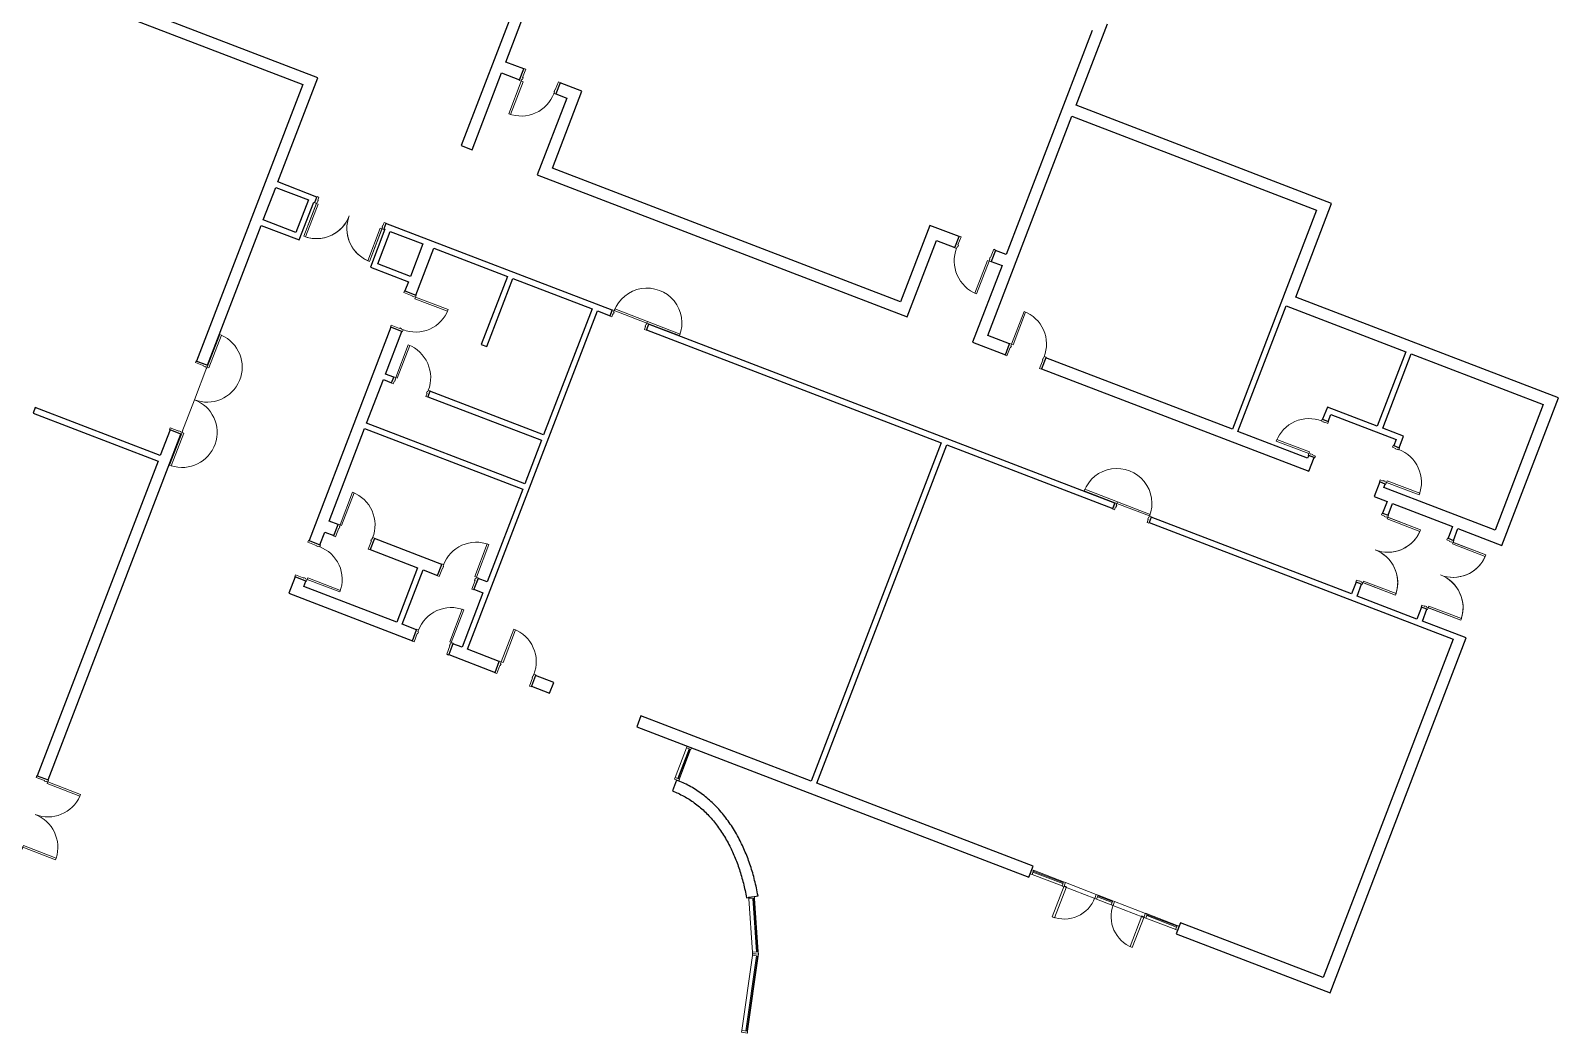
# Model space of a CAD drawing. Header units: inches. Extents: x -907 to 2508, y -1874 to 762.
# Drawn here: x 937 to 2508, y -979 to 51 of the extents above; entities that cross this region are included whole.
import ezdxf

# ---------------------------------------------------------------- set-up
doc = ezdxf.new("R2010")
doc.units = ezdxf.units.IN
doc.header["$MEASUREMENT"] = 0
for name, color, linetype, lineweight in [('A-DOOR', 31, 'Continuous', 9), ('A-DOOR-FRAM', 31, 'Continuous', 15), ('A-GLAZ-CURT', 52, 'Continuous', 9), ('A-GLAZ-CWMG', 51, 'Continuous', 9), ('A-WALL', 113, 'Continuous', 9)]:
    doc.layers.add(name, color=color, linetype=linetype, lineweight=lineweight)

# ---------------------------------------------------------------- blocks, each defined once
blk = doc.blocks.new('Door-Double-Lite_CE_ - WD Door-2_ HM Frame-LG Lite-5164886-LEVEL 1 Map Export')
at = {"layer": 'A-DOOR'}
for p, q in [((-36, 8.3), (-72, 8.3)), ((-72, 8.3), (-72, 6.5)), ((-72, 6.5), (-36, 6.5)), ((-36, 6.5), (-36, 8.3)), ((-36, 6.2), (0, 6.5)), ((-35.7, 6.5), (-34.3, 6.5)), ((36, 6.2), (0, 6.5)), ((35.7, 6.5), (34.2, 6.5)), ((72, 8.3), (36, 8.3)), ((36, 8.3), (36, 6.5)), ((36, 6.5), (72, 6.5)), ((72, 6.5), (72, 8.3))]:
    blk.add_line(p, q, dxfattribs=at)
for centre, start, end in [((-36, 6.5), 359.5, 177.2085), ((36, 6.5), 2.8058, 180.5), ((-36, 6.5), 359.5, 0), ((36, 6.5), 180, 180.5)]:
    blk.add_arc(centre, 36, start, end, dxfattribs=at)
at = {"layer": 'A-DOOR-FRAM'}
for p, q in [((-38, 6.5), (-38, -6.5)), ((-36, 4.8), (-36, 6.5)), ((-35.5, 4.8), (-36, 4.8)), ((-36, -6.5), (-36, 2.8)), ((-36, 2.8), (-35.5, 2.8)), ((-35.5, 2.8), (-35.5, 4.8)), ((36, 4.8), (35.5, 4.8)), ((35.5, 4.8), (35.5, 2.8)), ((35.5, 2.8), (36, 2.8)), ((36, 6.5), (36, 4.8)), ((36, 2.8), (36, -6.5)), ((38, -6.5), (38, 6.5)), ((-38, -6.5), (-36, -6.5)), ((36, -6.5), (38, -6.5))]:
    blk.add_line(p, q, dxfattribs=at)
blk = doc.blocks.new('Door-Single_CE_ - WD Door-2_ HM Frame-5252157-LEVEL 1 Map Export')
at = {"layer": 'A-DOOR'}
for p, q in [((18, 42.5), (16, 42.5)), ((16, 42.5), (16, 6.5)), ((18, 6.5), (18, 42.5)), ((16, 6.5), (18, 6.5))]:
    blk.add_line(p, q, dxfattribs=at)
at = {"layer": 'A-DOOR', "lineweight": 15}
for p, q in [((18, 42.5), (16, 42.5)), ((16, 42.5), (16, 6.5)), ((18, 6.5), (18, 42.5)), ((18, 6.5), (16, 6.5))]:
    blk.add_line(p, q, dxfattribs=at)
at = {"layer": 'A-DOOR'}
blk.add_arc((18, 6.5), 36, 90, 180.5, dxfattribs=at)
blk.add_arc((18, 6.5), 36, 90, 180.5, dxfattribs=at)
blk.add_arc((18, 6.5), 36, 90, 180.5, dxfattribs=at)
blk.add_arc((18, 6.5), 36, 90, 180.5, dxfattribs=at)
at = {"layer": 'A-DOOR-FRAM'}
for p, q in [((-18, 6.5), (-20, 6.5)), ((-20, 6.5), (-20, -6.5)), ((-18, 4.5), (-18, 6.5)), ((-17.5, 4.5), (-18, 4.5)), ((-18, -6.5), (-18, 2.5)), ((-18, 2.5), (-17.5, 2.5)), ((-17.5, 2.5), (-17.5, 4.5)), ((18, 4.5), (17.5, 4.5)), ((17.5, 4.5), (17.5, 2.5)), ((17.5, 2.5), (18, 2.5)), ((20, 6.5), (18, 6.5)), ((18, 6.5), (18, 4.5)), ((18, 2.5), (18, -6.5)), ((20, -6.5), (20, 6.5)), ((-20, -6.5), (-18, -6.5)), ((18, -6.5), (20, -6.5))]:
    blk.add_line(p, q, dxfattribs=at)
blk = doc.blocks.new('Door-Single_CE_ - WD Door-2_ HM Frame-5252153-LEVEL 1 Map Export')
at = {"layer": 'A-DOOR'}
for p, q in [((16, -42.5), (16, -6.5)), ((16, -6.5), (18, -6.5)), ((18, -6.5), (18, -42.5)), ((18, -42.5), (16, -42.5))]:
    blk.add_line(p, q, dxfattribs=at)
at = {"layer": 'A-DOOR', "lineweight": 15}
for p, q in [((16, -42.5), (16, -6.5)), ((18, -6.5), (16, -6.5)), ((18, -6.5), (18, -42.5)), ((18, -42.5), (16, -42.5))]:
    blk.add_line(p, q, dxfattribs=at)
at = {"layer": 'A-DOOR'}
blk.add_arc((18, -6.5), 36, 179.5, 270, dxfattribs=at)
blk.add_arc((18, -6.5), 36, 179.5, 270, dxfattribs=at)
blk.add_arc((18, -6.5), 36, 179.5, 270, dxfattribs=at)
blk.add_arc((18, -6.5), 36, 179.5, 270, dxfattribs=at)
at = {"layer": 'A-DOOR-FRAM'}
for p, q in [((-20, 6.5), (-18, 6.5)), ((-20, -6.5), (-20, 6.5)), ((-18, 6.5), (-18, -2.5)), ((18, 6.5), (20, 6.5)), ((18, -2.5), (18, 6.5)), ((20, 6.5), (20, -6.5)), ((-18, -6.5), (-20, -6.5)), ((-18, -2.5), (-17.5, -2.5)), ((-18, -4.5), (-18, -6.5)), ((-17.5, -4.5), (-18, -4.5)), ((-17.5, -2.5), (-17.5, -4.5)), ((17.5, -2.5), (18, -2.5)), ((17.5, -4.5), (17.5, -2.5)), ((18, -4.5), (17.5, -4.5)), ((18, -6.5), (18, -4.5)), ((20, -6.5), (18, -6.5))]:
    blk.add_line(p, q, dxfattribs=at)
blk = doc.blocks.new('Door-Single_CE_ - HM Door-2_ HM Frame-5252122-LEVEL 1 Map Export')
at = {"layer": 'A-DOOR'}
for p, q in [((16.25, -42.5), (16.25, -6.5)), ((16.25, -6.5), (18, -6.5)), ((18, -6.5), (18, -42.5)), ((18, -42.5), (16.25, -42.5))]:
    blk.add_line(p, q, dxfattribs=at)
at = {"layer": 'A-DOOR', "lineweight": 15}
for p, q in [((16.25, -42.5), (16.25, -6.5)), ((18, -6.5), (16.25, -6.5)), ((18, -6.5), (18, -42.5)), ((18, -42.5), (16.25, -42.5))]:
    blk.add_line(p, q, dxfattribs=at)
at = {"layer": 'A-DOOR'}
blk.add_arc((18, -6.5), 36, 179.5, 270, dxfattribs=at)
blk.add_arc((18, -6.5), 36, 179.5, 270, dxfattribs=at)
blk.add_arc((18, -6.5), 36, 179.5, 270, dxfattribs=at)
blk.add_arc((18, -6.5), 36, 179.5, 270, dxfattribs=at)
at = {"layer": 'A-DOOR-FRAM'}
for p, q in [((-20, 6.5), (-18, 6.5)), ((-20, -6.5), (-20, 6.5)), ((-18, 6.5), (-18, -2.75)), ((18, 6.5), (20, 6.5)), ((18, -2.75), (18, 6.5)), ((20, 6.5), (20, -6.5)), ((-18, -6.5), (-20, -6.5)), ((-18, -2.75), (-17.5, -2.75)), ((-18, -4.75), (-18, -6.5)), ((-17.5, -4.75), (-18, -4.75)), ((-17.5, -2.75), (-17.5, -4.75)), ((17.5, -2.75), (18, -2.75)), ((17.5, -4.75), (17.5, -2.75)), ((18, -4.75), (17.5, -4.75)), ((18, -6.5), (18, -4.75)), ((20, -6.5), (18, -6.5))]:
    blk.add_line(p, q, dxfattribs=at)
blk = doc.blocks.new('Door-Single_CE_ - HM Door-2_ HM Frame-5252126-LEVEL 1 Map Export')
at = {"layer": 'A-DOOR'}
for p, q in [((16.25, -39.5), (16.25, -3.5)), ((16.25, -3.5), (18, -3.5)), ((18, -3.5), (18, -39.5)), ((18, -39.5), (16.25, -39.5))]:
    blk.add_line(p, q, dxfattribs=at)
at = {"layer": 'A-DOOR', "lineweight": 15}
for p, q in [((16.25, -39.5), (16.25, -3.5)), ((18, -3.5), (16.25, -3.5)), ((18, -3.5), (18, -39.5)), ((18, -39.5), (16.25, -39.5))]:
    blk.add_line(p, q, dxfattribs=at)
at = {"layer": 'A-DOOR'}
blk.add_arc((18, -3.5), 36, 179.5, 270, dxfattribs=at)
blk.add_arc((18, -3.5), 36, 179.5, 270, dxfattribs=at)
blk.add_arc((18, -3.5), 36, 179.5, 270, dxfattribs=at)
blk.add_arc((18, -3.5), 36, 179.5, 270, dxfattribs=at)
at = {"layer": 'A-DOOR-FRAM'}
for p, q in [((-20, 3.5), (-18, 3.5)), ((-20, -3.5), (-20, 3.5)), ((-18, 3.5), (-18, 0.25)), ((-18, 0.25), (-17.5, 0.25)), ((-17.5, 0.25), (-17.5, -1.75)), ((17.5, 0.25), (18, 0.25)), ((17.5, -1.75), (17.5, 0.25)), ((18, 3.5), (20, 3.5)), ((18, 0.25), (18, 3.5)), ((20, 3.5), (20, -3.5)), ((-18, -3.5), (-20, -3.5)), ((-18, -1.75), (-18, -3.5)), ((-17.5, -1.75), (-18, -1.75)), ((18, -1.75), (17.5, -1.75)), ((18, -3.5), (18, -1.75)), ((20, -3.5), (18, -3.5))]:
    blk.add_line(p, q, dxfattribs=at)
blk = doc.blocks.new('Door-Single_CE_ - HM Door-2_ HM Frame-5252123-LEVEL 1 Map Export')
at = {"layer": 'A-DOOR'}
for p, q in [((18, 39.5), (16.25, 39.5)), ((16.25, 39.5), (16.25, 3.5)), ((18, 3.5), (18, 39.5)), ((16.25, 3.5), (18, 3.5))]:
    blk.add_line(p, q, dxfattribs=at)
at = {"layer": 'A-DOOR', "lineweight": 15}
for p, q in [((18, 39.5), (16.25, 39.5)), ((16.25, 39.5), (16.25, 3.5)), ((18, 3.5), (18, 39.5)), ((18, 3.5), (16.25, 3.5))]:
    blk.add_line(p, q, dxfattribs=at)
at = {"layer": 'A-DOOR'}
blk.add_arc((18, 3.5), 36, 90, 180.5, dxfattribs=at)
blk.add_arc((18, 3.5), 36, 90, 180.5, dxfattribs=at)
blk.add_arc((18, 3.5), 36, 90, 180.5, dxfattribs=at)
blk.add_arc((18, 3.5), 36, 90, 180.5, dxfattribs=at)
at = {"layer": 'A-DOOR-FRAM'}
for p, q in [((-18, 3.5), (-20, 3.5)), ((-20, 3.5), (-20, -3.5)), ((-18, 1.75), (-18, 3.5)), ((-17.5, 1.75), (-18, 1.75)), ((-17.5, -0.25), (-17.5, 1.75)), ((18, 1.75), (17.5, 1.75)), ((17.5, 1.75), (17.5, -0.25)), ((20, 3.5), (18, 3.5)), ((18, 3.5), (18, 1.75)), ((20, -3.5), (20, 3.5)), ((-20, -3.5), (-18, -3.5)), ((-18, -3.5), (-18, -0.25)), ((-18, -0.25), (-17.5, -0.25)), ((17.5, -0.25), (18, -0.25)), ((18, -0.25), (18, -3.5)), ((18, -3.5), (20, -3.5))]:
    blk.add_line(p, q, dxfattribs=at)
blk = doc.blocks.new('Door-Double-Lite_CE_ - WD Door-2_ HM Frame-LG Lite-5167115-LEVEL 1 Map Export')
at = {"layer": 'A-DOOR'}
for p, q in [((-36, 39.5), (-36, 3.5)), ((-34.25, 39.5), (-36, 39.5)), ((-36, 3.16), (-36, 39.5)), ((-34.25, 3.5), (-34.25, 39.5)), ((36, 39.5), (34.25, 39.5)), ((34.25, 39.5), (34.25, 3.5)), ((36, 3.5), (36, 39.5)), ((36, 3.16), (36, 39.5)), ((-36, 3.5), (-34.25, 3.5)), ((34.25, 3.5), (36, 3.5))]:
    blk.add_line(p, q, dxfattribs=at)
for centre, start, end in [((-36, 3.5), 359.5, 90), ((-36, 3.5), 359.5, 87.19661), ((36, 3.5), 90, 180.5), ((36, 3.5), 92.78996, 180.5)]:
    blk.add_arc(centre, 36, start, end, dxfattribs=at)
at = {"layer": 'A-DOOR-FRAM'}
for p, q in [((-36, 3.5), (-38, 3.5)), ((-38, 3.5), (-38, -3.5)), ((-36, 1.75), (-36, 3.5)), ((-35.5, 1.75), (-36, 1.75)), ((-35.5, -0.25), (-35.5, 1.75)), ((36, 1.75), (35.5, 1.75)), ((35.5, 1.75), (35.5, -0.25)), ((38, 3.5), (36, 3.5)), ((36, 3.5), (36, 1.75)), ((38, -3.5), (38, 3.5)), ((-38, -3.5), (-36, -3.5)), ((-36, -3.5), (-36, -0.25)), ((-36, -0.25), (-35.5, -0.25)), ((35.5, -0.25), (36, -0.25)), ((36, -0.25), (36, -3.5)), ((36, -3.5), (38, -3.5))]:
    blk.add_line(p, q, dxfattribs=at)
blk = doc.blocks.new('Door-Single_CE_ - HM Door-2_ HM Frame-5252124-LEVEL 1 Map Export')
at = {"layer": 'A-DOOR', "lineweight": 15}
for p, q in [((-18, 3.5), (-18, 5.25)), ((-18, 5.25), (18, 5.25)), ((18, 3.5), (-18, 3.5)), ((18, 3.5), (18, 5.25))]:
    blk.add_line(p, q, dxfattribs=at)
at = {"layer": 'A-DOOR'}
for p, q in [((54, 5.25), (18, 5.25)), ((18, 5.25), (18, 3.5)), ((18, 3.5), (54, 3.5)), ((54, 3.5), (54, 5.25))]:
    blk.add_line(p, q, dxfattribs=at)
for start in [0, 0, 180, 180]:
    blk.add_arc((18, 3.5), 36, start, 180.5, dxfattribs=at)
at = {"layer": 'A-DOOR-FRAM'}
for p, q in [((-18, 3.5), (-20, 3.5)), ((-20, 3.5), (-20, -3.5)), ((-18, 1.75), (-18, 3.5)), ((-17.5, 1.75), (-18, 1.75)), ((-17.5, -0.25), (-17.5, 1.75)), ((18, 1.75), (17.5, 1.75)), ((17.5, 1.75), (17.5, -0.25)), ((20, 3.5), (18, 3.5)), ((18, 3.5), (18, 1.75)), ((20, -3.5), (20, 3.5)), ((-20, -3.5), (-18, -3.5)), ((-18, -3.5), (-18, -0.25)), ((-18, -0.25), (-17.5, -0.25)), ((17.5, -0.25), (18, -0.25)), ((18, -0.25), (18, -3.5)), ((18, -3.5), (20, -3.5))]:
    blk.add_line(p, q, dxfattribs=at)
blk = doc.blocks.new('Door-Single_CE_ - HM Door-2_ HM Frame-5252125-LEVEL 1 Map Export')
at = {"layer": 'A-DOOR', "lineweight": 15}
for p, q in [((-18, -3.5), (-18, -5.25)), ((18, -3.5), (-18, -3.5)), ((-18, -5.25), (18, -5.25)), ((18, -3.5), (18, -5.25))]:
    blk.add_line(p, q, dxfattribs=at)
at = {"layer": 'A-DOOR'}
for p, q in [((18, -3.5), (54, -3.5)), ((18, -5.25), (18, -3.5)), ((54, -5.25), (18, -5.25)), ((54, -3.5), (54, -5.25))]:
    blk.add_line(p, q, dxfattribs=at)
for end in [360, 360, 180, 180]:
    blk.add_arc((18, -3.5), 36, 179.5, end, dxfattribs=at)
at = {"layer": 'A-DOOR-FRAM'}
for p, q in [((-20, 3.5), (-18, 3.5)), ((-20, -3.5), (-20, 3.5)), ((-18, 3.5), (-18, 0.25)), ((-18, 0.25), (-17.5, 0.25)), ((-17.5, 0.25), (-17.5, -1.75)), ((17.5, 0.25), (18, 0.25)), ((17.5, -1.75), (17.5, 0.25)), ((18, 3.5), (20, 3.5)), ((18, 0.25), (18, 3.5)), ((20, 3.5), (20, -3.5)), ((-18, -3.5), (-20, -3.5)), ((-18, -1.75), (-18, -3.5)), ((-17.5, -1.75), (-18, -1.75)), ((18, -1.75), (17.5, -1.75)), ((18, -3.5), (18, -1.75)), ((20, -3.5), (18, -3.5))]:
    blk.add_line(p, q, dxfattribs=at)
blk = doc.blocks.new('System Panel - zGlazed-5162074-LEVEL 1 Map Export')
at = {"layer": 'A-GLAZ-CURT'}
for p, q in [((16.5, 1.5), (-16.5, 1.5)), ((-16.5, 1.5), (-16.5, 0.5)), ((-16.5, 0.5), (16.5, 0.5)), ((16.5, 0.5), (16.5, 1.5))]:
    blk.add_line(p, q, dxfattribs=at)
blk = doc.blocks.new('Rectangular Mullion - 4 1_2_ x 2_ Rectangular_CE_-5162072-LEVEL 1 Map Export')
at = {"layer": 'A-GLAZ-CWMG'}
for p, q in [((732, -1399.1), (701.2, -1387.2)), ((733.6, -1394.9), (702.8, -1383))]:
    blk.add_line(p, q, dxfattribs=at)
blk = doc.blocks.new('Rectangular Mullion - 4 1_2_ x 2_ Rectangular_CE_-5161800-LEVEL 1 Map Export')
at = {"layer": 'A-GLAZ-CWMG', "lineweight": 15}
for p, q in [((-2, 2.25), (0, 2.25)), ((-2, -2.25), (-2, 2.25)), ((0, 2.25), (0, -2.25)), ((0, -2.25), (-2, -2.25))]:
    blk.add_line(p, q, dxfattribs=at)
blk = doc.blocks.new('Rectangular Mullion - 4 1_2_ x 2_ Rectangular_CE_-5161801-LEVEL 1 Map Export')
at = {"layer": 'A-GLAZ-CWMG', "lineweight": 15}
for p, q in [((0, 2.25), (-2, 2.25)), ((-2, 2.25), (-2, -2.25)), ((0, -2.25), (0, 2.25)), ((-2, -2.25), (0, -2.25))]:
    blk.add_line(p, q, dxfattribs=at)
blk = doc.blocks.new('CW-Single_CE_ - Medium Style-5162126-LEVEL 1 Map Export')
at = {"layer": 'A-DOOR', "lineweight": 15}
for p, q in [((-17, -1.5), (-14.5, -1.5)), ((-17, -35.5), (-17, -1.5)), ((-14.5, -1.5), (-14.5, -35.5)), ((-14.5, -35.5), (-17, -35.5))]:
    blk.add_line(p, q, dxfattribs=at)
at = {"layer": 'A-DOOR'}
blk.add_arc((-17, -1.5), 34, 270, 0, dxfattribs=at)
blk = doc.blocks.new('Rectangular Mullion - 4 1_2_ x 2_ Rectangular_CE_-5161926-LEVEL 1 Map Export')
at = {"layer": 'A-GLAZ-CWMG'}
for p, q in [((767.2, -1407.8), (735.4, -1395.6)), ((765.6, -1412), (733.8, -1399.8))]:
    blk.add_line(p, q, dxfattribs=at)
blk = doc.blocks.new('Rectangular Mullion - 4 1_2_ x 2_ Rectangular_CE_-5161853-LEVEL 1 Map Export')
at = {"layer": 'A-GLAZ-CWMG', "lineweight": 15}
for p, q in [((-1, 2.25), (1, 2.25)), ((-1, -2.25), (-1, 2.25)), ((1, 2.25), (1, -2.25)), ((1, -2.25), (-1, -2.25))]:
    blk.add_line(p, q, dxfattribs=at)
blk = doc.blocks.new('System Panel - zGlazed-5162118-LEVEL 1 Map Export')
at = {"layer": 'A-GLAZ-CURT'}
for p, q in [((8.125, 1.5), (-8.125, 1.5)), ((-8.125, 1.5), (-8.125, 0.5)), ((-8.125, 0.5), (8.125, 0.5)), ((8.125, 0.5), (8.125, 1.5))]:
    blk.add_line(p, q, dxfattribs=at)
blk = doc.blocks.new('Rectangular Mullion - 4 1_2_ x 2_ Rectangular_CE_-5162116-LEVEL 1 Map Export')
at = {"layer": 'A-GLAZ-CWMG'}
for p, q in [((782.6, -1418.5), (767.4, -1412.7)), ((784.2, -1414.3), (769.1, -1408.5))]:
    blk.add_line(p, q, dxfattribs=at)
blk = doc.blocks.new('CW-Single_CE_ - Medium Style-5162120-LEVEL 1 Map Export')
at = {"layer": 'A-DOOR', "lineweight": 15}
for p, q in [((-17, 35.5), (-17, 1.5)), ((-14.5, 35.5), (-17, 35.5)), ((-14.5, 1.5), (-14.5, 35.5)), ((-17, 1.5), (-14.5, 1.5))]:
    blk.add_line(p, q, dxfattribs=at)
at = {"layer": 'A-DOOR'}
blk.add_arc((-17, 1.5), 34, 360, 90, dxfattribs=at)
blk = doc.blocks.new('System Panel - zGlazed-5168750-LEVEL 1 Map Export')
at = {"layer": 'A-GLAZ-CURT'}
for p, q in [((27.5, 1.5), (-27.5, 1.5)), ((-27.5, 1.5), (-27.5, 0.5)), ((-27.5, 0.5), (27.5, 0.5)), ((27.5, 0.5), (27.5, 1.5))]:
    blk.add_line(p, q, dxfattribs=at)
blk = doc.blocks.new('Rectangular Mullion - 6_ x 2_ Rectangular_CE_-5168749-LEVEL 1 Map Export')
at = {"layer": 'A-GLAZ-CWMG'}
for p, q in [((1679, -897.7), (1675.2, -842.8)), ((1685, -897.3), (1681.1, -842.4))]:
    blk.add_line(p, q, dxfattribs=at)
blk = doc.blocks.new('Rectangular Mullion - 6_ x 2_ Rectangular_CE_-5168535-LEVEL 1 Map Export')
at = {"layer": 'A-GLAZ-CWMG', "lineweight": 15}
for p, q in [((-2, 3.75), (0, 3.75)), ((-2, -2.25), (-2, 3.75)), ((0, 3.75), (0, -2.25)), ((0, -2.25), (-2, -2.25))]:
    blk.add_line(p, q, dxfattribs=at)
blk = doc.blocks.new('Rectangular Mullion - 6_ x 2_ Rectangular_CE_-5168536-LEVEL 1 Map Export')
at = {"layer": 'A-GLAZ-CWMG', "lineweight": 15}
for p, q in [((0, 3.75), (-2, 3.75)), ((-2, 3.75), (-2, -2.25)), ((0, -2.25), (0, 3.75)), ((-2, -2.25), (0, -2.25))]:
    blk.add_line(p, q, dxfattribs=at)
blk = doc.blocks.new('System Panel - zGlazed-5168970-LEVEL 1 Map Export')
at = {"layer": 'A-GLAZ-CURT'}
for p, q in [((39, 1.5), (-39, 1.5)), ((-39, 1.5), (-39, 0.5)), ((-39, 0.5), (39, 0.5)), ((39, 0.5), (39, 1.5))]:
    blk.add_line(p, q, dxfattribs=at)
blk = doc.blocks.new('Rectangular Mullion - 6_ x 2_ Rectangular_CE_-5168969-LEVEL 1 Map Export')
at = {"layer": 'A-GLAZ-CWMG'}
for p, q in [((1668, -978.1), (1678.9, -900.9)), ((1674, -979), (1684.8, -901.7))]:
    blk.add_line(p, q, dxfattribs=at)
blk = doc.blocks.new('System Panel - zGlazed-5169580-LEVEL 1 Map Export')
at = {"layer": 'A-GLAZ-CURT'}
for p, q in [((16.2, 1.5), (-16.2, 1.5)), ((-16.2, 1.5), (-16.2, 0.5)), ((-16.2, 0.5), (16.2, 0.5)), ((16.2, 0.5), (16.2, 1.5))]:
    blk.add_line(p, q, dxfattribs=at)
blk = doc.blocks.new('Rectangular Mullion - 4 1_2_ x 2_ Rectangular_CE_-5169579-LEVEL 1 Map Export')
at = {"layer": 'A-GLAZ-CWMG'}
for p, q in [((1599.6, -717.8), (1611.2, -687.4)), ((1603.8, -719.4), (1615.4, -689.1))]:
    blk.add_line(p, q, dxfattribs=at)
blk = doc.blocks.new('Door-Single_CE_ - HM Door-2_ HM Frame-5252121-LEVEL 1 Map Export')
at = {"layer": 'A-DOOR'}
for p, q in [((18, 42.5), (16.25, 42.5)), ((16.25, 42.5), (16.25, 6.5)), ((18, 6.5), (18, 42.5)), ((16.25, 6.5), (18, 6.5))]:
    blk.add_line(p, q, dxfattribs=at)
at = {"layer": 'A-DOOR', "lineweight": 15}
for p, q in [((18, 42.5), (16.25, 42.5)), ((16.25, 42.5), (16.25, 6.5)), ((18, 6.5), (18, 42.5)), ((18, 6.5), (16.25, 6.5))]:
    blk.add_line(p, q, dxfattribs=at)
at = {"layer": 'A-DOOR'}
blk.add_arc((18, 6.5), 36, 90, 180.5, dxfattribs=at)
blk.add_arc((18, 6.5), 36, 90, 180.5, dxfattribs=at)
blk.add_arc((18, 6.5), 36, 90, 180.5, dxfattribs=at)
blk.add_arc((18, 6.5), 36, 90, 180.5, dxfattribs=at)
at = {"layer": 'A-DOOR-FRAM'}
for p, q in [((-18, 6.5), (-20, 6.5)), ((-20, 6.5), (-20, -6.5)), ((-18, 4.75), (-18, 6.5)), ((-17.5, 4.75), (-18, 4.75)), ((-18, -6.5), (-18, 2.75)), ((-18, 2.75), (-17.5, 2.75)), ((-17.5, 2.75), (-17.5, 4.75)), ((18, 4.75), (17.5, 4.75)), ((17.5, 4.75), (17.5, 2.75)), ((17.5, 2.75), (18, 2.75)), ((20, 6.5), (18, 6.5)), ((18, 6.5), (18, 4.75)), ((18, 2.75), (18, -6.5)), ((20, -6.5), (20, 6.5)), ((-20, -6.5), (-18, -6.5)), ((18, -6.5), (20, -6.5))]:
    blk.add_line(p, q, dxfattribs=at)
blk = doc.blocks.new('Door-Double_CE_ - WD Door-2_ HM Frame-5214421-LEVEL 1 Map Export')
at = {"layer": 'A-DOOR'}
for p, q in [((-34.25, 42.5), (-36, 42.5)), ((-36, 42.5), (-36, 6.5)), ((-34.25, 6.5), (-34.25, 42.5)), ((36, 42.5), (34.25, 42.5)), ((34.25, 42.5), (34.25, 6.5)), ((36, 6.5), (36, 42.5)), ((-36, 6.5), (-34.25, 6.5)), ((34.25, 6.5), (36, 6.5))]:
    blk.add_line(p, q, dxfattribs=at)
for centre, start, end in [((-36, 6.5), 359.5, 87.19661), ((36, 6.5), 92.78996, 180.5)]:
    blk.add_arc(centre, 36, start, end, dxfattribs=at)
at = {"layer": 'A-DOOR-FRAM'}
for p, q in [((-36, 6.5), (-38, 6.5)), ((-38, 6.5), (-38, -6.5)), ((-36, 4.75), (-36, 6.5)), ((-35.5, 4.75), (-36, 4.75)), ((-36, -6.5), (-36, 2.75)), ((-36, 2.75), (-35.5, 2.75)), ((-35.5, 2.75), (-35.5, 4.75)), ((36, 4.75), (35.5, 4.75)), ((35.5, 4.75), (35.5, 2.75)), ((35.5, 2.75), (36, 2.75)), ((38, 6.5), (36, 6.5)), ((36, 6.5), (36, 4.75)), ((36, 2.75), (36, -6.5)), ((38, -6.5), (38, 6.5)), ((-38, -6.5), (-36, -6.5)), ((36, -6.5), (38, -6.5))]:
    blk.add_line(p, q, dxfattribs=at)

msp = doc.modelspace()

# ---------------------------------------------------------------- linework, layer by layer
at = {"layer": 'A-WALL', "lineweight": 25}
for p, q in [((1543.4, 359.7), (1379.4, -67.7)), ((1425.2, 18.3), (1550.3, 344.2)), ((967, 90.9), (1216.4, -4.9)), ((1231.9, 2), (1041.3, 75.2)), ((2028.5, 50.7), (1940, -179.8)), ((2011.9, -26.2), (2044.1, 57.6)), ((1443.8, 11.2), (1425.2, 18.3)), ((1190.8, -105.1), (1231.9, 2)), ((1390.6, -72), (1420.9, 7.1)), ((1420.9, 7.1), (1439.5, 0)), ((1439.5, 0), (1443.8, 11.2)), ((1216.4, -4.9), (1107.2, -289.3)), ((1473.2, -90.9), (1503.6, -11.8)), ((1481.2, -3.2), (1476.9, -14.4)), ((1476.9, -14.4), (1488.1, -18.7)), ((1503.6, -11.8), (1481.2, -3.2)), ((1488.1, -18.7), (1457.7, -97.8)), ((2274.7, -127.1), (2011.9, -26.2)), ((1921, -263), (2007.6, -37.4)), ((2007.6, -37.4), (2259.2, -134)), ((1379.4, -67.7), (1390.6, -72)), ((1831.3, -228.4), (1473.2, -90.9)), ((1231.1, -120.6), (1190.8, -105.1)), ((1457.7, -97.8), (1838.2, -243.9)), ((1175.8, -144.1), (1188.7, -110.7)), ((1188.7, -110.7), (1222.3, -123.6)), ((1222.3, -123.6), (1209.5, -157)), ((1228.9, -126.2), (1231.1, -120.6)), ((1212.9, -164.7), (1227.9, -125.7)), ((1227.9, -125.7), (1228.9, -126.2)), ((2259.2, -134), (2172.6, -359.6)), ((2237.7, -223.5), (2274.7, -127.1)), ((1118.4, -293.6), (1173.7, -149.7)), ((1173.7, -149.7), (1212.9, -164.7)), ((1209.5, -157), (1175.8, -144.1)), ((1300.9, -153.8), (1286, -192.8)), ((1293.7, -189.3), (1306.5, -155.9)), ((1302, -147.8), (1299.9, -153.4)), ((1299.9, -153.4), (1300.9, -153.8)), ((1534.8, -237.1), (1302, -147.8)), ((1306.5, -155.9), (1340.1, -168.8)), ((1861.5, -149.7), (1831.3, -228.4)), ((1891.5, -161.2), (1861.5, -149.7)), ((1340.1, -168.8), (1327.3, -202.2)), ((1838.2, -243.9), (1868.4, -165.2)), ((1868.4, -165.2), (1887.2, -172.4)), ((1887.2, -172.4), (1891.5, -161.2)), ((1332.8, -221.5), (1351.3, -173.1)), ((1351.3, -173.1), (1427, -202.2)), ((1928.8, -175.5), (1924.5, -186.8)), ((1924.5, -186.8), (1935.7, -191.1)), ((1940, -179.8), (1928.8, -175.5)), ((1286, -192.8), (1325.2, -207.8)), ((1327.3, -202.2), (1293.7, -189.3)), ((1427, -202.2), (1400.1, -272.2)), ((1935.7, -191.1), (1905.4, -269.9)), ((1325.2, -207.8), (1321.6, -217.2)), ((1321.6, -217.2), (1332.8, -221.5)), ((1405.7, -274.4), (1432.6, -204.3)), ((1432.6, -204.3), (1514, -235.6)), ((1514, -235.6), (1464.2, -365.2)), ((2178.2, -361.8), (2227.8, -232.5)), ((2227.8, -232.5), (2351, -279.8)), ((2507.9, -327.2), (2237.7, -223.5)), ((1385.9, -585.9), (1519.6, -237.7)), ((1519.6, -237.7), (1532.6, -242.7)), ((1532.6, -242.7), (1534.8, -237.1)), ((1307.2, -254.5), (1222.9, -474.1)), ((1301.6, -302.8), (1318.5, -258.8)), ((1318.5, -258.8), (1307.2, -254.5)), ((1572.1, -251.5), (1570, -257.1)), ((1570, -257.1), (1873.2, -373.5)), ((2051.8, -435.6), (1572.1, -251.5)), ((1943.4, -271.6), (1921, -263)), ((1400.1, -272.2), (1405.7, -274.4)), ((1905.4, -269.9), (1939.1, -282.8)), ((1939.1, -282.8), (1943.4, -271.6)), ((2351, -279.8), (2321.6, -356.4)), ((2327.2, -358.5), (2356.6, -282)), ((2356.6, -282), (2492.4, -334.1)), ((1107.2, -289.3), (1118.4, -293.6)), ((1980.7, -286), (1976.4, -297.2)), ((1976.4, -297.2), (2251.3, -402.7)), ((2172.6, -359.6), (1980.7, -286)), ((1282.2, -353.2), (1299.4, -308.4)), ((1299.4, -308.4), (1307.8, -311.6)), ((1310, -306), (1301.6, -302.8)), ((1307.8, -311.6), (1310, -306)), ((1347.3, -320.4), (1345.1, -326)), ((1345.1, -326), (1462, -370.8)), ((1464.2, -365.2), (1347.3, -320.4)), ((2449.7, -479), (2507.9, -327.2)), ((941.3, -337.3), (939.1, -342.9)), ((939.1, -342.9), (1067.7, -392.3)), ((1069.9, -386.7), (941.3, -337.3)), ((2270.3, -336.7), (2265.4, -349.2)), ((2321.6, -356.4), (2270.3, -336.7)), ((2271, -351.4), (2273.7, -344.4)), ((2273.7, -344.4), (2340.9, -370.2)), ((2492.4, -334.1), (2442.8, -463.5)), ((1080, -360.2), (1069.9, -386.7)), ((1091.2, -364.5), (1080, -360.2)), ((1243.5, -454.2), (1280.1, -358.8)), ((1280.1, -358.8), (1442.7, -421.3)), ((1444.8, -415.7), (1282.2, -353.2)), ((2265.4, -349.2), (2271, -351.4)), ((2348.7, -366.8), (2327.2, -358.5)), ((954.6, -720.3), (1091.2, -364.5)), ((1462, -370.8), (1444.8, -415.7)), ((1873.2, -373.5), (1739.5, -721.7)), ((1745.1, -723.8), (1878.8, -375.6)), ((1878.8, -375.6), (2049.7, -441.2)), ((2250, -389.4), (2178.2, -361.8)), ((2340.9, -370.2), (2338.6, -376.4)), ((2338.6, -376.4), (2344.2, -378.5)), ((2344.2, -378.5), (2348.7, -366.8)), ((1067.7, -392.3), (943.4, -716)), ((2251.1, -386.6), (2250, -389.4)), ((2256.7, -388.7), (2251.1, -386.6)), ((2251.3, -402.7), (2256.7, -388.7)), ((1442.7, -421.3), (1406.1, -516.6)), ((2324.2, -413.7), (2318.5, -428.7)), ((2329.8, -415.9), (2324.2, -413.7)), ((2328.4, -419.6), (2329.8, -415.9)), ((2442.8, -463.5), (2328.4, -419.6)), ((2049.7, -441.2), (2051.8, -435.6)), ((2318.5, -428.7), (2331.8, -433.8)), ((2331.8, -433.8), (2327.1, -445.9)), ((2332.7, -448.1), (2337.4, -435.9)), ((2337.4, -435.9), (2399, -459.6)), ((1252.8, -457.7), (1243.5, -454.2)), ((2089.1, -449.9), (2087, -455.5)), ((2087, -455.5), (2399.7, -575.6)), ((2295.2, -529), (2089.1, -449.9)), ((2327.1, -445.9), (2332.7, -448.1)), ((1234.1, -478.4), (1239.2, -465.4)), ((1239.2, -465.4), (1248.5, -468.9)), ((1248.5, -468.9), (1252.8, -457.7)), ((2399, -459.6), (2394.4, -471.7)), ((2400, -473.9), (2404.6, -461.7)), ((2404.6, -461.7), (2449.7, -479)), ((1222.9, -474.1), (1234.1, -478.4)), ((1290.1, -472.1), (1285.8, -483.3)), ((1285.8, -483.3), (1334.6, -502)), ((1359.4, -498.7), (1290.1, -472.1)), ((2394.4, -471.7), (2400, -473.9)), ((1334.6, -502), (1313.1, -558)), ((1355.1, -509.9), (1359.4, -498.7)), ((1208.6, -511.5), (1202.2, -528.3)), ((1219.8, -515.8), (1208.6, -511.5)), ((1217.7, -521.4), (1219.8, -515.8)), ((1318.7, -560.1), (1340.2, -504.1)), ((1340.2, -504.1), (1355.1, -509.9)), ((1396.8, -513), (1392.5, -524.2)), ((1406.1, -516.6), (1396.8, -513)), ((2299.9, -516.9), (2295.2, -529)), ((2305.5, -519), (2299.9, -516.9)), ((1202.2, -528.3), (1329.3, -577.1)), ((1313.1, -558), (1217.7, -521.4)), ((1401.8, -527.8), (1380.3, -583.8)), ((1392.5, -524.2), (1401.8, -527.8)), ((2300.8, -531.2), (2305.5, -519)), ((2362.4, -554.8), (2300.8, -531.2)), ((2367.1, -542.7), (2362.4, -554.8)), ((2372.7, -544.8), (2367.1, -542.7)), ((2368.1, -557), (2372.7, -544.8)), ((1333.6, -565.9), (1318.7, -560.1)), ((2413.1, -574.3), (2368.1, -557)), ((1329.3, -577.1), (1333.6, -565.9)), ((1370.9, -580.2), (1366.6, -591.4)), ((1380.3, -583.8), (1370.9, -580.2)), ((2399.7, -575.6), (2266.1, -923.8)), ((2273, -939.3), (2413.1, -574.3)), ((1366.6, -591.4), (1414.3, -609.7)), ((1418.6, -598.5), (1385.9, -585.9)), ((1414.3, -609.7), (1418.6, -598.5)), ((1455.9, -612.8), (1451.6, -624)), ((1474.6, -620), (1455.9, -612.8)), ((1451.6, -624), (1470.3, -631.2)), ((1470.3, -631.2), (1474.6, -620)), ((1564.2, -654.4), (1559.9, -665.6)), ((1739.5, -721.7), (1564.2, -654.4)), ((1559.9, -665.6), (1963.3, -820.5)), ((943.4, -716), (954.6, -720.3)), ((1601, -720.5), (1596.7, -731.7)), ((1967.6, -809.2), (1745.1, -723.8)), ((1963.3, -820.5), (1967.6, -809.2)), ((1672.9, -841.7), (1684.7, -839.5)), ((2119.1, -867.4), (2114.8, -878.6)), ((2114.8, -878.6), (2273, -939.3)), ((2266.1, -923.8), (2119.1, -867.4))]:
    msp.add_line(p, q, dxfattribs=at)
for points, knots in [([(1684.7, -839.5), (1683.7, -834.2), (1681.4, -823.6), (1677.1, -808.6), (1671.8, -794.5), (1665.3, -780.6), (1657.5, -767.2), (1648.2, -754.6), (1637.8, -743.5), (1626.4, -734), (1614.2, -726.2), (1605.5, -722.2), (1601, -720.5)], [-2.3696936, -2.3696936, -2.3696936, -2.3696936, -2.296111, -2.2225283, -2.1489457, -2.075363, -1.9912686, -1.9071741, -1.8230797, -1.7389852, -1.6548908, -1.5707963, -1.5707963, -1.5707963, -1.5707963]), ([(1596.7, -731.7), (1600.7, -733.2), (1608.4, -736.8), (1619.3, -743.7), (1629.5, -752.2), (1638.9, -762.3), (1647.4, -773.8), (1654.7, -786.1), (1660.7, -799.1), (1665.7, -812.4), (1669.8, -826.6), (1671.9, -836.5), (1672.9, -841.7)], [1.5707963, 1.5707963, 1.5707963, 1.5707963, 1.6548908, 1.7389852, 1.8230797, 1.9071741, 1.9912686, 2.075363, 2.1489457, 2.2225283, 2.296111, 2.3696936, 2.3696936, 2.3696936, 2.3696936])]:
    msp.add_open_spline(points, degree=3, knots=knots, dxfattribs=at)

# ---------------------------------------------------------------- block references
at = {"layer": 'A-DOOR'}
for name, p, rotation in [('Door-Single_CE_ - WD Door-2_ HM Frame-5252157-LEVEL 1 Map Export', (1460.3, -1.6), 158.9999999999993), ('Door-Double-Lite_CE_ - WD Door-2_ HM Frame-LG Lite-5167115-LEVEL 1 Map Export', (1265.5, -137), 158.9999999999993), ('Door-Single_CE_ - WD Door-2_ HM Frame-5252153-LEVEL 1 Map Export', (1908, -174), 338.9999999999995), ('Door-Single_CE_ - HM Door-2_ HM Frame-5252124-LEVEL 1 Map Export', (1552.4, -247.1), 338.9999999999993), ('Door-Single_CE_ - HM Door-2_ HM Frame-5252122-LEVEL 1 Map Export', (1320, -238), 68.99999999999935), ('Door-Single_CE_ - HM Door-2_ HM Frame-5252122-LEVEL 1 Map Export', (1959.9, -284.4), 158.9999999999992), ('Door-Double-Lite_CE_ - WD Door-2_ HM Frame-LG Lite-5164886-LEVEL 1 Map Export', (1099.2, -326.9), 248.9999999999994), ('Door-Single_CE_ - HM Door-2_ HM Frame-5252126-LEVEL 1 Map Export', (1327.6, -316), 158.9999999999992), ('Door-Single_CE_ - HM Door-2_ HM Frame-5252126-LEVEL 1 Map Export', (2261.1, -369), 248.9999999999994), ('Door-Single_CE_ - HM Door-2_ HM Frame-5252123-LEVEL 1 Map Export', (2334.2, -396.1), 248.9999999999994), ('Door-Single_CE_ - HM Door-2_ HM Frame-5252125-LEVEL 1 Map Export', (2069.4, -445.6), 158.9999999999993), ('Door-Single_CE_ - HM Door-2_ HM Frame-5252122-LEVEL 1 Map Export', (1269.3, -470.5), 158.9999999999992), ('Door-Double-Lite_CE_ - WD Door-2_ HM Frame-LG Lite-5167115-LEVEL 1 Map Export', (2316.3, -482.5), 248.9999999999993), ('Door-Single_CE_ - HM Door-2_ HM Frame-5252121-LEVEL 1 Map Export', (1375.9, -511.4), 338.9999999999993), ('Door-Single_CE_ - HM Door-2_ HM Frame-5252121-LEVEL 1 Map Export', (1221.4, -494.9), 248.9999999999994), ('Door-Double-Lite_CE_ - WD Door-2_ HM Frame-LG Lite-5167115-LEVEL 1 Map Export', (2383.5, -508.3), 248.9999999999993), ('Door-Single_CE_ - HM Door-2_ HM Frame-5252121-LEVEL 1 Map Export', (1350.1, -578.6), 338.9999999999993), ('Door-Single_CE_ - WD Door-2_ HM Frame-5252153-LEVEL 1 Map Export', (1435.1, -611.3), 158.9999999999992), ('Door-Double_CE_ - WD Door-2_ HM Frame-5214421-LEVEL 1 Map Export', (935.4, -753.7), 248.9999999999994)]:
    msp.add_blockref(name, p, dxfattribs=dict(at, rotation=rotation))
at = {"layer": 'A-DOOR', "lineweight": 15}
for name, p, rotation in [('CW-Single_CE_ - Medium Style-5162126-LEVEL 1 Map Export', (2015.9, -834.2), 338.9999999999993), ('CW-Single_CE_ - Medium Style-5162120-LEVEL 1 Map Export', (2066.5, -853.6), 158.9999999999993)]:
    msp.add_blockref(name, p, dxfattribs=dict(at, rotation=rotation))
at = {"layer": 'A-GLAZ-CURT'}
for name, p, rotation in [('System Panel - zGlazed-5169580-LEVEL 1 Map Export', (1607.5, -703.4), 248.9999999999994), ('System Panel - zGlazed-5162074-LEVEL 1 Map Export', (1982.7, -821.5), 338.9999999999993), ('System Panel - zGlazed-5168750-LEVEL 1 Map Export', (1680.8, -870), 273.9999999999993), ('System Panel - zGlazed-5162118-LEVEL 1 Map Export', (2041.2, -843.9), 338.9999999999993), ('System Panel - zGlazed-5162074-LEVEL 1 Map Export', (2099.7, -866.4), 338.9999999999993), ('System Panel - zGlazed-5168970-LEVEL 1 Map Export', (1677.2, -940), 261.9999999999994)]:
    msp.add_blockref(name, p, dxfattribs=dict(at, rotation=rotation))
at = {"layer": 'A-GLAZ-CWMG'}
for name, p in [('Rectangular Mullion - 4 1_2_ x 2_ Rectangular_CE_-5169579-LEVEL 1 Map Export', (0, 0)), ('Rectangular Mullion - 4 1_2_ x 2_ Rectangular_CE_-5162072-LEVEL 1 Map Export', (1265.4, 569.6)), ('Rectangular Mullion - 4 1_2_ x 2_ Rectangular_CE_-5161926-LEVEL 1 Map Export', (1265.4, 569.6)), ('Rectangular Mullion - 6_ x 2_ Rectangular_CE_-5168749-LEVEL 1 Map Export', (0, 0)), ('Rectangular Mullion - 4 1_2_ x 2_ Rectangular_CE_-5162116-LEVEL 1 Map Export', (1265.4, 569.6)), ('Rectangular Mullion - 4 1_2_ x 2_ Rectangular_CE_-5161926-LEVEL 1 Map Export', (1316, 550.1)), ('Rectangular Mullion - 4 1_2_ x 2_ Rectangular_CE_-5162072-LEVEL 1 Map Export', (1382.3, 524.7)), ('Rectangular Mullion - 6_ x 2_ Rectangular_CE_-5168969-LEVEL 1 Map Export', (0, 0))]:
    msp.add_blockref(name, p, dxfattribs=at)
for name, p, rotation in [('Rectangular Mullion - 4 1_2_ x 2_ Rectangular_CE_-5161801-LEVEL 1 Map Export', (1614.1, -686.4), 68.99999999999945), ('Rectangular Mullion - 4 1_2_ x 2_ Rectangular_CE_-5161801-LEVEL 1 Map Export', (1965.5, -814.9), 158.9999999999993), ('Rectangular Mullion - 6_ x 2_ Rectangular_CE_-5168536-LEVEL 1 Map Export', (1678.8, -840.6), 93.99999999999932), ('Rectangular Mullion - 6_ x 2_ Rectangular_CE_-5168536-LEVEL 1 Map Export', (1682.9, -899.4), 81.99999999999942)]:
    msp.add_blockref(name, p, dxfattribs=dict(at, rotation=rotation))
at = {"layer": 'A-GLAZ-CWMG', "extrusion": (0, 0, -1)}
for name, p, rotation in [('Rectangular Mullion - 4 1_2_ x 2_ Rectangular_CE_-5161800-LEVEL 1 Map Export', (-1601, -720.5), 291.0000000000005), ('Rectangular Mullion - 4 1_2_ x 2_ Rectangular_CE_-5161853-LEVEL 1 Map Export', (-1999.1, -827.8), 201.0000000000007), ('Rectangular Mullion - 4 1_2_ x 2_ Rectangular_CE_-5161853-LEVEL 1 Map Export', (-2032.7, -840.7), 201.0000000000007), ('Rectangular Mullion - 4 1_2_ x 2_ Rectangular_CE_-5161853-LEVEL 1 Map Export', (-2049.7, -847.2), 201.0000000000007), ('Rectangular Mullion - 4 1_2_ x 2_ Rectangular_CE_-5161853-LEVEL 1 Map Export', (-2083.3, -860.1), 201.0000000000007), ('Rectangular Mullion - 4 1_2_ x 2_ Rectangular_CE_-5161800-LEVEL 1 Map Export', (-2116.9, -873), 201.0000000000007), ('Rectangular Mullion - 6_ x 2_ Rectangular_CE_-5168535-LEVEL 1 Map Export', (-1682.9, -899.4), 266.0000000000007), ('Rectangular Mullion - 6_ x 2_ Rectangular_CE_-5168535-LEVEL 1 Map Export', (-1671.5, -980.6), 278.0000000000006)]:
    msp.add_blockref(name, p, dxfattribs=dict(at, rotation=rotation))

doc.saveas('drawing.dxf')
